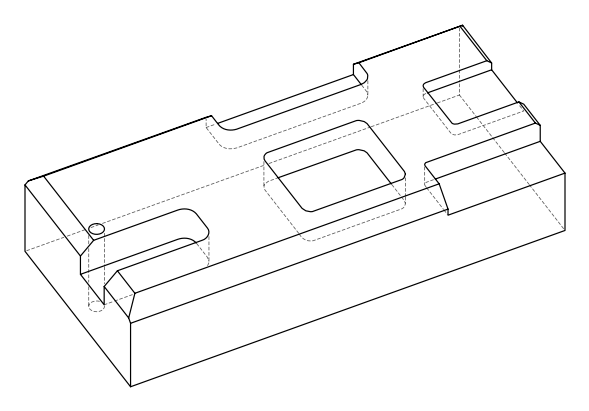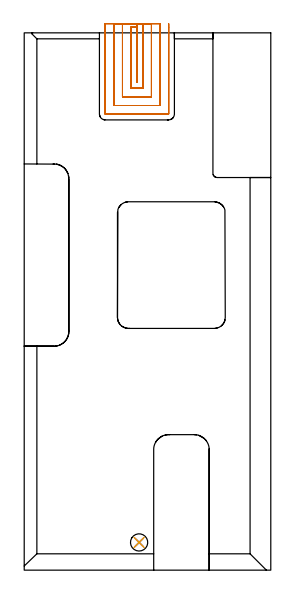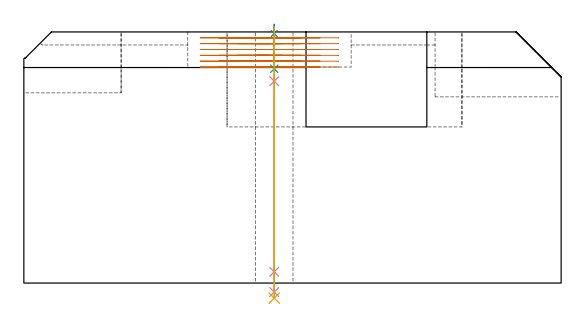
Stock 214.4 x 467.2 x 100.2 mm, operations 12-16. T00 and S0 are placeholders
(PLAN: 16 operations, 8 tool changes, 152.6 min)
(1 AREA_MILL | FG_CHAMFER_SURFACE | UGT0205_001 | 5.36 min | 12066 mm3)
(2 AREA_MILL_1 | FG_CHAMFER_SURFACE_1 | UGT0205_001 | 1.11 min | 898 mm3)
(3 AREA_MILL_2 | FG_CHAMFER_SURFACE_2 | UGT0205_001 | 6.23 min | 11524 mm3)
(4 AREA_MILL_3 | FG_CHAMFER_SURFACE_3 | UGT0205_001 | 19.06 min | 56546 mm3)
(5 AREA_MILL_4 | FG_CHAMFER_SURFACE_4 | UGT0205_001 | 3.87 min | 7189 mm3)
(6 AREA_MILL_5 | FG_CHAMFER_SURFACE_5 | UGT0205_001 | 0.72 min | 543 mm3)
(7 AREA_MILL_6 | FG_CHAMFER_SURFACE_6 | UGT0205_001 | 2.22 min | 4776 mm3)
(8 MILL_CORNER_NOTCH_RECTANGULAR | CORNER_NOTCH_RECTANGULAR | NXT0201_008 | Follow Part, ap 1.5, ae 75% | 62.94 min | 162539 mm3)
(9 MILL_RECTANGULAR_POCKET | POCKET_RECTANGULAR_STRAIGHT | NXT0201_012 | Follow Part, ap 4, ae 75% | 17.75 min | 388100 mm3)
(10 MILL_SLOT | SLOT_PARTIAL_RECTANGULAR | NXT0201_012 | Follow Part, ap 4, ae 75% | 10.98 min | 211080 mm3)
(11 MILL_SLOT_1 | SLOT_PARTIAL_RECTANGULAR_1 | UGT0201_094 | Follow Part, ap 5, ae 75% | 9.4 min | 146946 mm3)
(12 MILL_SLOT_2 | SLOT_PARTIAL_RECTANGULAR_2 | NXT0201_013 | Follow Part, ap 2.5, ae 75% | 11.92 min | 68881 mm3)
(13 SPOT_DRILL | STEP1HOLE | NXT0321_9005460120000 | 0.03 min | 13 mm3)
(14 DRILL_BLIND_HOLE_INTO_CENTER | STEP1HOLE | NXT0301_069 | 0.07 min | 961 mm3)
(15 GUN_DRILL_THROUGH_HOLE | STEP1HOLE | UGT0307_006 | 0.5 min | 5481 mm3)
(16 DRILL_TO_ENLARGE_THROUGH_HOLE | STEP1HOLE | UGT0301_041 | 0.43 min | 11229 mm3)
(TOOL UGT0205_001 | Chamfer Mill 20 x 3 x 45 deg. | D20 FL50 Z2)
(TOOL NXT0201_008 | ENDMILL 6mm [2P460-0600-NA 1630] | D6 FL26 Z6)
(TOOL NXT0201_012 | ENDMILL 16mm [2P460-1600-NA 1630] | D16 FL38 Z6)
(TOOL UGT0201_094 | End mill 20 mm | D20 FL38 Z4)
(TOOL NXT0201_013 | ENDMILL 10mm | D10 FL30 Z4)
(TOOL NXT0321_9005460120000 | NC Spot Drill, 142deg, 12mm, Carbide, Uncoated | D12 PA142 FL30 Z2)
(TOOL NXT0301_069 | Carbide Drill 9.8mm [860.1-0980-029A1-MM 2214] | D9.8 PA140 FL47 Z2)
(TOOL UGT0307_006 | Gun Drill 9 mm | D9 PA130 FL24 Z1)
(TOOL UGT0301_041 | Twist Drill 15 mm | D15 PA118 FL114 Z2)
(OP 12 MILL_SLOT_2)
G17 G21 G94 G90
T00 M6
G54
G17 G0 G90 X98.1 Y475.2 S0 M3
G43 Z110.2 H0
Z97.867
G94 G1 Y472.2 F250.
Y424. F500.
X97.9
Y472.2
X92.9
Y419.
X103.1
Y472.2
Y475.2 F250.
X85.4
Y472.2
Y411.5 F500.
X110.6
Y472.2
Y475.2 F250.
X77.9
Y472.2
Y404. F500.
X118.1
Y472.2
Y475.2 F250.
X70.4
Y472.2
Y396.7 F500.
G3 X70.6 Y396.5 R0.2
G1 X125.4
G3 X125.6 Y396.7 R0.2
G1 Y472.2
Y475.2 F250.
G0 X98.1 Z95.533
G1 Y472.2
Y424. F500.
X97.9
Y472.2
X92.9
Y419.
X103.1
Y472.2
Y475.2 F250.
X85.4
Y472.2
Y411.5 F500.
X110.6
Y472.2
Y475.2 F250.
X77.9
Y472.2
Y404. F500.
X118.1
Y472.2
Y475.2 F250.
X70.4
Y472.2
Y396.7 F500.
G3 X70.6 Y396.5 R0.2
G1 X125.4
G3 X125.6 Y396.7 R0.2
G1 Y472.2
Y475.2 F250.
G0 X98.1 Z93.2
G1 Y472.2
Y424. F500.
X97.9
Y472.2
X92.9
Y419.
X103.1
Y472.2
Y475.2 F250.
X85.4
Y472.2
Y411.5 F500.
X110.6
Y472.2
Y475.2 F250.
X77.9
Y472.2
Y404. F500.
X118.1
Y472.2
Y475.2 F250.
X70.4
Y472.2
Y396.7 F500.
G3 X70.6 Y396.5 R0.2
G1 X125.4
G3 X125.6 Y396.7 R0.2
G1 Y472.2
Y475.2 F250.
G0 X98.1 Z90.867
G1 Y472.2
Y424. F500.
X97.9
Y472.2
X92.9
Y419.
X103.1
Y472.2
Y475.2 F250.
X85.4
Y472.2
Y411.5 F500.
X110.6
Y472.2
Y475.2 F250.
X77.9
Y472.2
Y404. F500.
X118.1
Y472.2
Y475.2 F250.
X70.4
Y472.2
Y396.7 F500.
G3 X70.6 Y396.5 R0.2
G1 X125.4
G3 X125.6 Y396.7 R0.2
G1 Y472.2
Y475.2 F250.
G0 X98.1 Z88.533
G1 Y472.2
Y424. F500.
X97.9
Y472.2
X92.9
Y419.
X103.1
Y472.2
Y475.2 F250.
X85.4
Y472.2
Y411.5 F500.
X110.6
Y472.2
Y475.2 F250.
X77.9
Y472.2
Y404. F500.
X118.1
Y472.2
Y475.2 F250.
X70.4
Y472.2
Y396.7 F500.
G3 X70.6 Y396.5 R0.2
G1 X125.4
G3 X125.6 Y396.7 R0.2
G1 Y472.2
Y475.2 F250.
G0 X98.1 Z86.2
G1 Y472.2
Y424. F500.
X97.9
Y472.2
X92.9
Y419.
X103.1
Y472.2
Y475.2 F250.
X85.4
Y472.2
Y411.5 F500.
X110.6
Y472.2
Y475.2 F250.
X77.9
Y472.2
Y404. F500.
X118.1
Y472.2
Y475.2 F250.
X70.4
Y472.2
Y396.7 F500.
G3 X70.6 Y396.5 R0.2
G1 X125.4
G3 X125.6 Y396.7 R0.2
G1 Y472.2
Y475.2 F250.
G0 Z110.2
M5
M2
(OP 13 SPOT_DRILL)
G17 G21 G94 G90
T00 M6
G54
G17 G0 G90 X99.9 Y24.1 S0 M3
G43 Z110.2 H0
G94 G81 G98 Z99.554 F250. R103.2
G80
M5
M2
(OP 14 DRILL_BLIND_HOLE_INTO_CENTER)
G17 G21 G94 G90
T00 M6
G54
G17 G0 G90 X99.9 Y24.1 S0 M3
G43 Z110.2 H1
G94 G81 G98 Z85.5 F250. R102.2
G80
M5
M2
(OP 15 GUN_DRILL_THROUGH_HOLE)
G17 G21 G94 G90
T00 M6
G54
G17 G0 G90 X99.9 Y24.1 M8
G43 Z110.2 H0
Z96.7
S716 M3
G94 G1 Z80.539 F125. M26
G4 X.084
Z4.5 F250.
G4 X.084
Z-3.598 F125.
G4 X.084
M5
M9
G0 Z96.7
Z110.2
M2
(OP 16 DRILL_TO_ENLARGE_THROUGH_HOLE)
G17 G21 G94 G90
T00 M6
G54
G17 G0 G90 X99.9 Y24.1 S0 M3
G43 Z110.2 H0
G94 G73 G98 Z-6.006 F250. Q13.276 R102.2
G80
M5
M2
